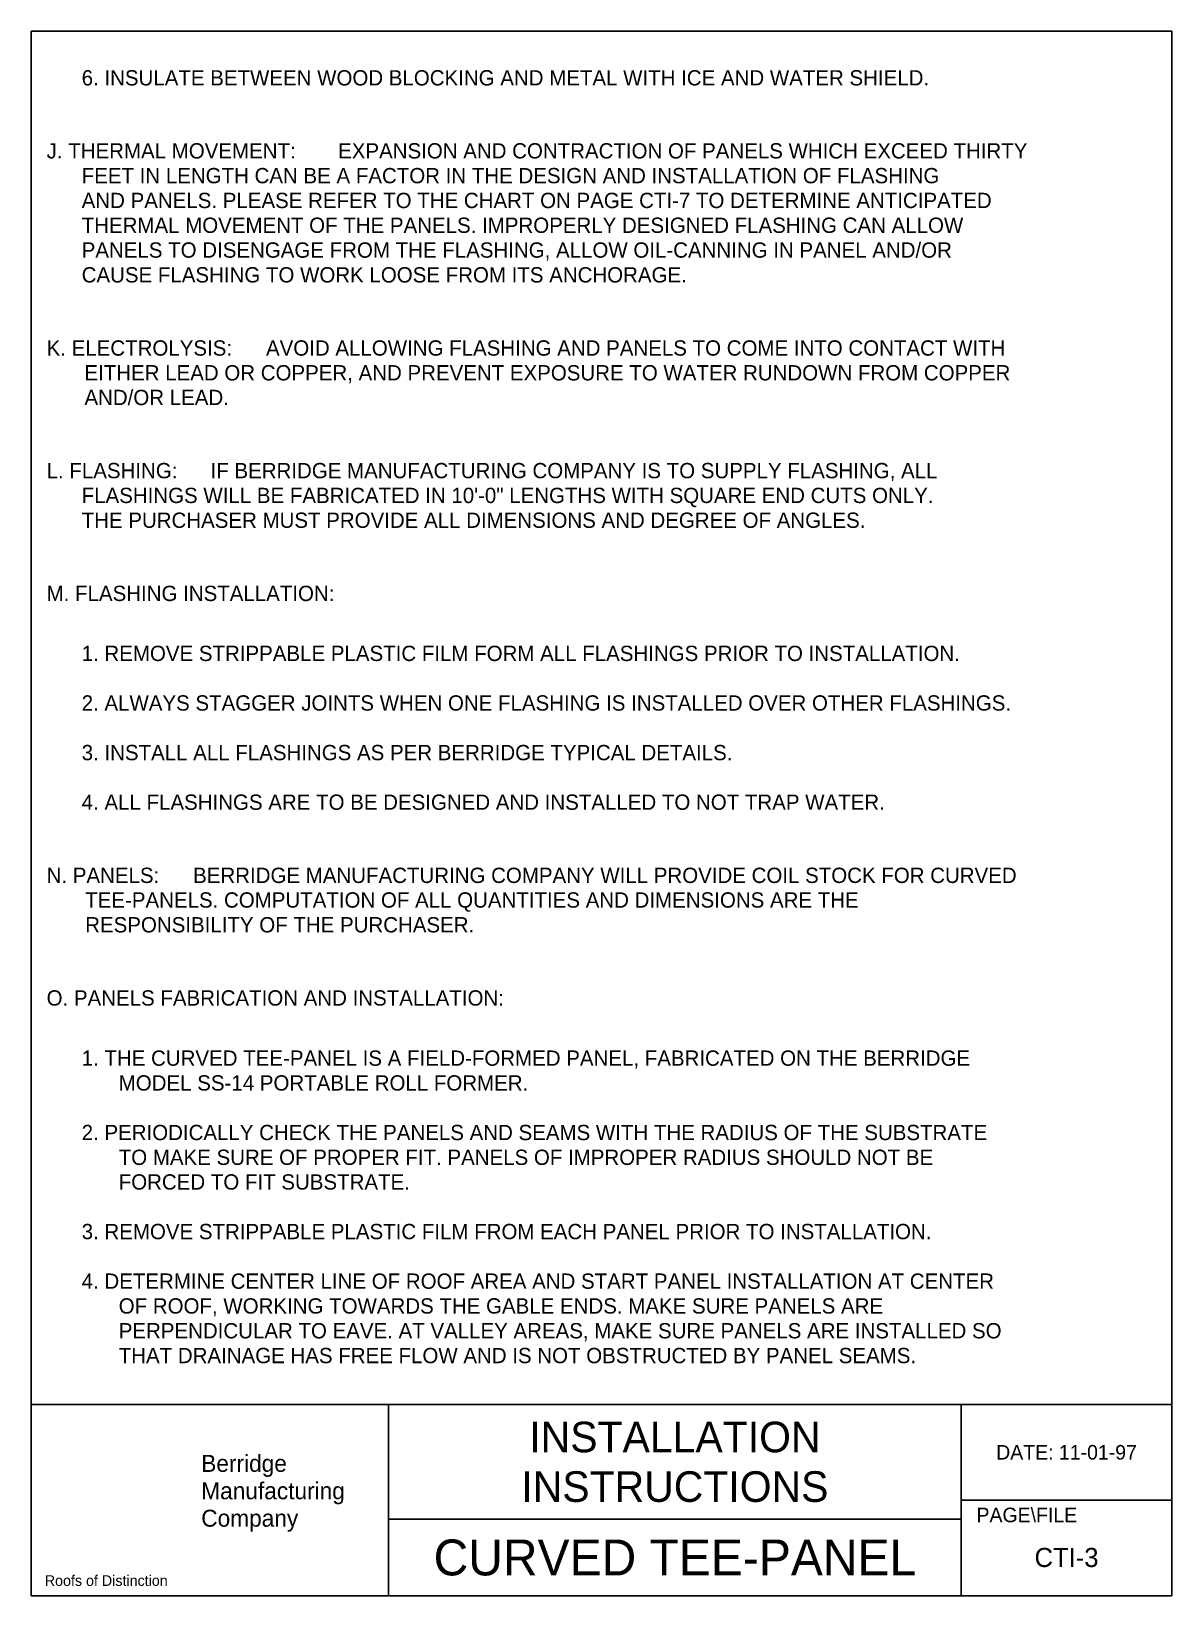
# Model space of a CAD drawing. Extents: x 0.5 to 7.9, y 0.1 to 10.3.
import ezdxf
from ezdxf.enums import TextEntityAlignment as Align

# ---------------------------------------------------------------- set-up
doc = ezdxf.new("R2010")
doc.units = 0
doc.layers.add('BORDER', color=7, linetype='CONTINUOUS')
doc.layers.add('DIM-TXT', color=7, linetype='CONTINUOUS')

msp = doc.modelspace()

# ---------------------------------------------------------------- linework, layer by layer
at = {"layer": 'BORDER', "color": 0, "linetype": 'CONTINUOUS'}
for p, q in [((0.491, 10.345), (0.491, 0.125)), ((0.491, 10.345), (7.94, 10.345)), ((7.94, 10.345), (7.94, 0.125)), ((7.94, 1.375), (0.491, 1.375)), ((2.825, 1.375), (2.825, 0.125)), ((6.565, 1.375), (6.565, 0.125)), ((7.94, 0.75), (6.565, 0.75)), ((6.565, 0.625), (2.825, 0.625)), ((7.94, 0.125), (0.491, 0.125))]:
    msp.add_line(p, q, dxfattribs=at)

# ---------------------------------------------------------------- texts
for s, height, p in [('Berridge', 0.1107, (1.601, 0.934)), ('Manufacturing', 0.1107, (1.601, 0.755)), ('Company', 0.1107, (1.601, 0.576)), ('PAGE\\FILE', 0.0951, (6.665, 0.605)), ('Roofs of Distinction', 0.0697, (0.579, 0.189))]:
    msp.add_text(s, height=height, dxfattribs=at).set_placement(p)
for s, height, p in [('DATE: 11-01-97', 0.0951, (7.253, 1.062)), ('CURVED TEE-PANEL', 0.2344, (4.695, 0.375)), ('CTI-3', 0.125, (7.253, 0.375))]:
    msp.add_text(s, height=height, dxfattribs=at).set_placement(p, align=Align.MIDDLE)
at = {"layer": 'DIM-TXT', "color": 0, "linetype": 'CONTINUOUS'}
for s, p in [('6. INSULATE BETWEEN WOOD BLOCKING AND METAL WITH ICE AND WATER SHIELD.', (0.82, 9.991)), ('J. THERMAL MOVEMENT:', (0.591, 9.514)), ('EXPANSION AND CONTRACTION OF PANELS WHICH EXCEED THIRTY', (2.495, 9.514)), ('FEET IN LENGTH CAN BE A FACTOR IN THE DESIGN AND INSTALLATION OF FLASHING', (0.82, 9.352)), ('AND PANELS. PLEASE REFER TO THE CHART ON PAGE CTI-7 TO DETERMINE ANTICIPATED', (0.82, 9.19)), ('THERMAL MOVEMENT OF THE PANELS. IMPROPERLY DESIGNED FLASHING CAN ALLOW', (0.82, 9.028)), ('PANELS TO DISENGAGE FROM THE FLASHING, ALLOW OIL-CANNING IN PANEL AND/OR', (0.82, 8.866)), ('CAUSE FLASHING TO WORK LOOSE FROM ITS ANCHORAGE.', (0.82, 8.704)), ('K. ELECTROLYSIS:', (0.591, 8.226)), ('AVOID ALLOWING FLASHING AND PANELS TO COME INTO CONTACT WITH', (2.024, 8.226)), ('EITHER LEAD OR COPPER, AND PREVENT EXPOSURE TO WATER RUNDOWN FROM COPPER', (0.838, 8.064)), ('AND/OR LEAD.', (0.838, 7.903)), ('L. FLASHING:', (0.591, 7.425)), ('IF BERRIDGE MANUFACTURING COMPANY IS TO SUPPLY FLASHING, ALL', (1.662, 7.425)), ('FLASHINGS WILL BE FABRICATED IN 10\'-0" LENGTHS WITH SQUARE END CUTS ONLY.', (0.82, 7.263)), ('THE PURCHASER MUST PROVIDE ALL DIMENSIONS AND DEGREE OF ANGLES.', (0.82, 7.101)), ('M. FLASHING INSTALLATION:', (0.591, 6.623)), ('1. REMOVE STRIPPABLE PLASTIC FILM FORM ALL FLASHINGS PRIOR TO INSTALLATION.', (0.82, 6.231)), ('2. ALWAYS STAGGER JOINTS WHEN ONE FLASHING IS INSTALLED OVER OTHER FLASHINGS.', (0.82, 5.907)), ('3. INSTALL ALL FLASHINGS AS PER BERRIDGE TYPICAL DETAILS.', (0.82, 5.583)), ('4. ALL FLASHINGS ARE TO BE DESIGNED AND INSTALLED TO NOT TRAP WATER.', (0.82, 5.259)), ('N. PANELS:', (0.591, 4.781)), ('BERRIDGE MANUFACTURING COMPANY WILL PROVIDE COIL STOCK FOR CURVED', (1.548, 4.781)), ('TEE-PANELS. COMPUTATION OF ALL QUANTITIES AND DIMENSIONS ARE THE', (0.843, 4.62)), ('RESPONSIBILITY OF THE PURCHASER.', (0.843, 4.458)), ('O. PANELS FABRICATION AND INSTALLATION:', (0.591, 3.98)), ('1. THE CURVED TEE-PANEL IS A FIELD-FORMED PANEL, FABRICATED ON THE BERRIDGE', (0.82, 3.587)), ('MODEL SS-14 PORTABLE ROLL FORMER.', (1.062, 3.425)), ('2. PERIODICALLY CHECK THE PANELS AND SEAMS WITH THE RADIUS OF THE SUBSTRATE', (0.82, 3.101)), ('TO MAKE SURE OF PROPER FIT. PANELS OF IMPROPER RADIUS SHOULD NOT BE', (1.062, 2.939)), ('FORCED TO FIT SUBSTRATE.', (1.062, 2.778)), ('3. REMOVE STRIPPABLE PLASTIC FILM FROM EACH PANEL PRIOR TO INSTALLATION.', (0.82, 2.454)), ('4. DETERMINE CENTER LINE OF ROOF AREA AND START PANEL INSTALLATION AT CENTER', (0.82, 2.13)), ('OF ROOF, WORKING TOWARDS THE GABLE ENDS. MAKE SURE PANELS ARE', (1.062, 1.968)), ('PERPENDICULAR TO EAVE. AT VALLEY AREAS, MAKE SURE PANELS ARE INSTALLED SO', (1.062, 1.806)), ('THAT DRAINAGE HAS FREE FLOW AND IS NOT OBSTRUCTED BY PANEL SEAMS.', (1.062, 1.644))]:
    msp.add_text(s, height=0.1, dxfattribs=at).set_placement(p)
for s, p in [('INSTALLATION', (4.695, 1.062)), ('INSTRUCTIONS', (4.695, 0.738))]:
    msp.add_text(s, height=0.2, dxfattribs=at).set_placement(p, align=Align.CENTER)

doc.saveas('drawing.dxf')
